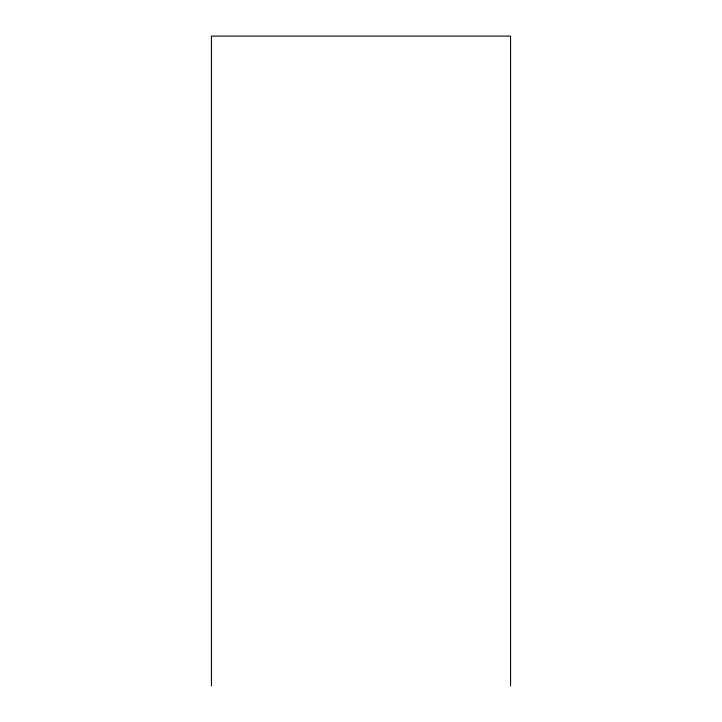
<?xml version="1.0" encoding="UTF-8"?>
<svg xmlns="http://www.w3.org/2000/svg" width="722" height="722" viewBox="0 0 722 722"><rect width="100%" height="100%" fill="white"/><g stroke="black" fill="none" stroke-linecap="round" stroke-linejoin="round"><path stroke-width="1.08" d="M510.571 685.9L510.571 36.1L211.429 36.1L211.429 685.9"/></g></svg>
